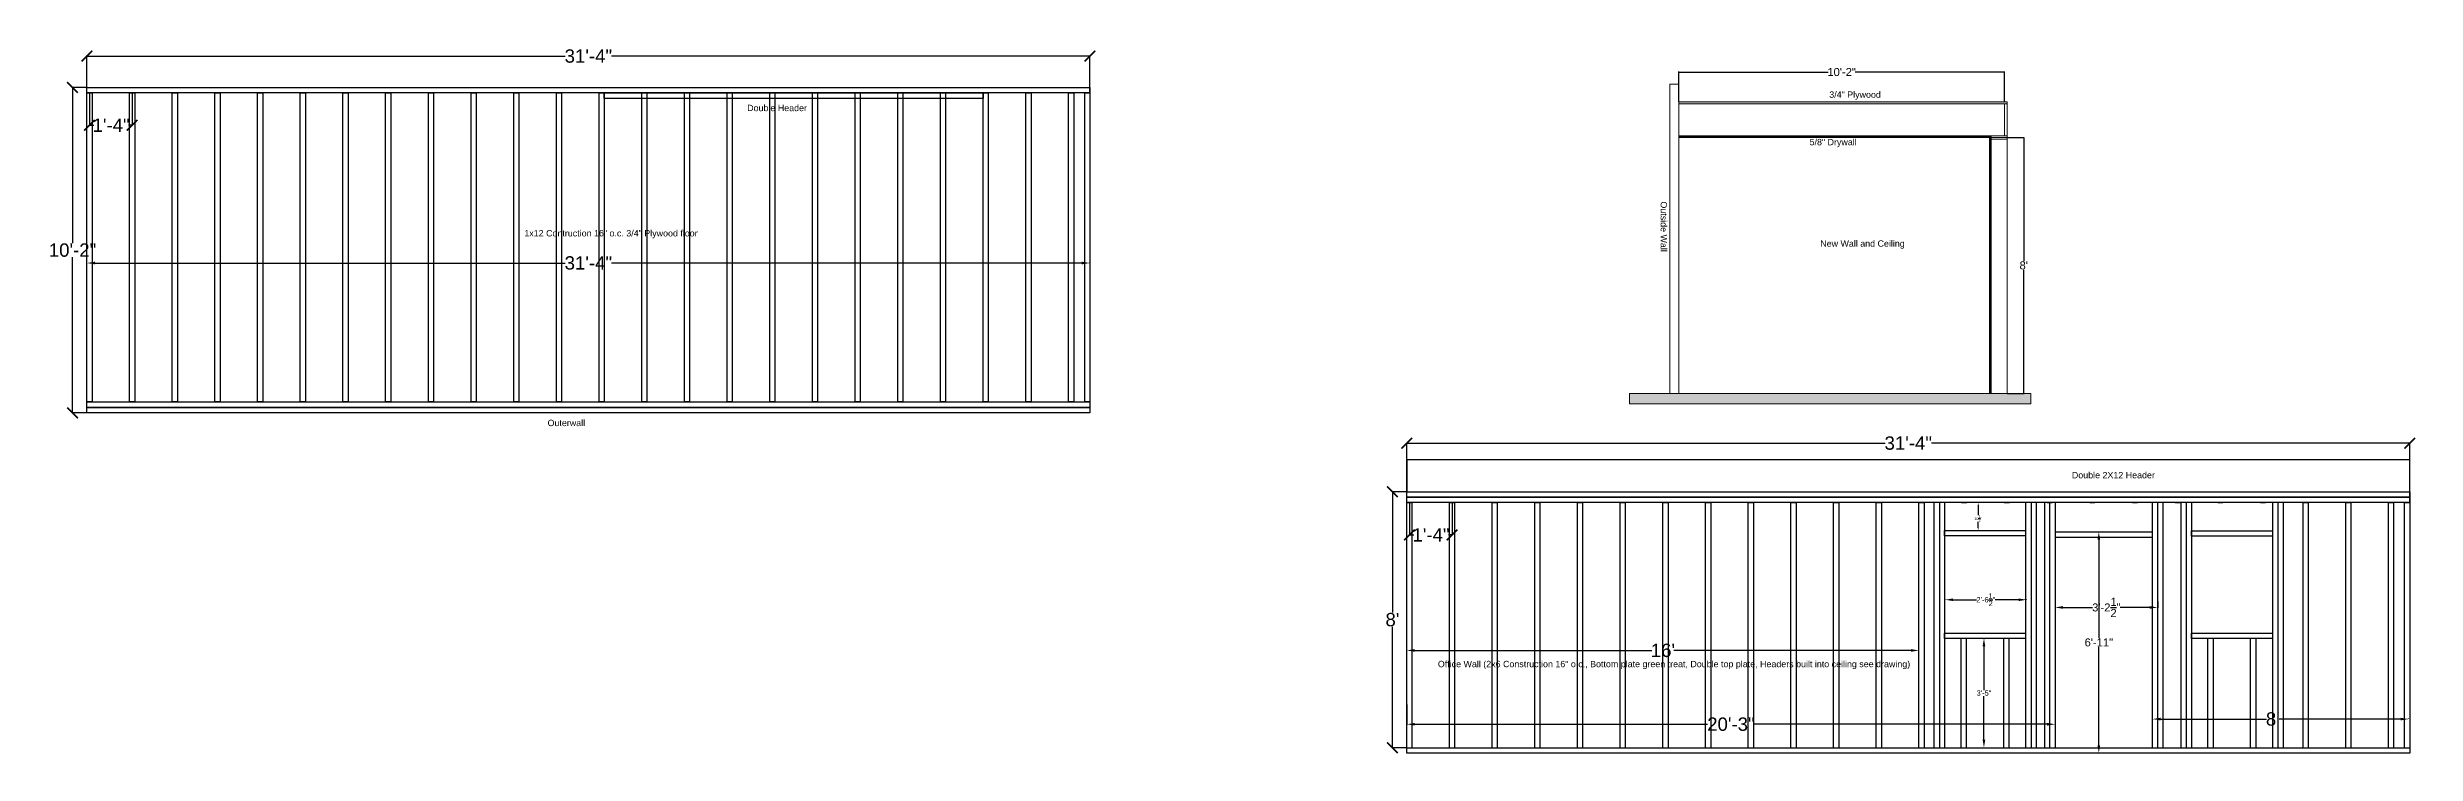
# Model space of a CAD drawing. Header units: inches. Extents: x -323 to 3091, y -1634 to 976.
# Drawn here: x 2204 to 3091, y -1590 to -1325 of the extents above; entities that cross this region are included whole.
import ezdxf

# ---------------------------------------------------------------- set-up
doc = ezdxf.new("R2010")
doc.units = ezdxf.units.IN
doc.header["$MEASUREMENT"] = 0
doc.layers.add('PDF_Geometry', color=7, linetype='Continuous', true_color=0x9999ff)
doc.layers.add('PDF_Text', color=7, linetype='Continuous')
doc.styles.add('PDF Arial', font='arial.ttf')
doc.styles.get("Standard").update_dxf_attribs({"font": 'arial.ttf'})
doc.dimstyles.new('Copy of Standard', dxfattribs={"dimtxt": 5, "dimasz": 3, "dimexe": 0.18, "dimexo": 0.0625, "dimgap": 0.09, "dimtad": 0, "dimtih": 1, "dimtoh": 1, "dimdec": 4, "dimzin": 0, "dimdsep": 46, "dimlunit": 4, "dimtxsty": 'Standard', "dimcen": 0.09, "dimadec": 0, "dimazin": 0, "dimtfac": 1, "dimtdec": 4, "dimtofl": 0, "dimtmove": 0, "dimatfit": 3, "dimfxl": 1, "dimtolj": 1, "dimtzin": 0, "dimarcsym": 0})
doc.dimstyles.get("Standard").update_dxf_attribs({"dimtxt": 5, "dimasz": 0.18, "dimexe": 0.18, "dimexo": 0.0625, "dimgap": 0.09, "dimtad": 0, "dimtih": 1, "dimtoh": 1, "dimdec": 4, "dimzin": 0, "dimdsep": 46, "dimlunit": 4, "dimtxsty": 'Standard', "dimcen": 0.09, "dimadec": 0, "dimazin": 0, "dimtfac": 1, "dimtdec": 4, "dimtofl": 0, "dimtmove": 0, "dimatfit": 3, "dimfxl": 1, "dimtolj": 1, "dimtzin": 0, "dimarcsym": 0})

# ---------------------------------------------------------------- blocks, each defined once
blk = doc.blocks.new('_ArchTick')
at = {"color": 0, "linetype": 'ByBlock', "const_width": 0.15}
blk.add_lwpolyline([(-0.5, -0.5), (0.5, 0.5)], dxfattribs=at)
blk = doc.blocks.new('*D142')
at = {"color": 0, "lineweight": -2, "transparency": 16777216}
for p, q in [((2218.45, -1340.16), (2212.94, -1340.16)), ((2213.12, -1340.16), (2213.12, -1398.51)), ((2213.12, -1462.14), (2213.12, -1403.8)), ((2218.45, -1462.14), (2212.94, -1462.14))]:
    blk.add_line(p, q, dxfattribs=at)
at = {"layer": 'Defpoints', "color": 0, "transparency": 16777216}
for p in [(2218.51, -1340.16), (2213.12, -1462.14), (2218.51, -1462.14)]:
    blk.add_point(p, dxfattribs=at)
at = {"color": 0, "lineweight": -2, "transparency": 16777216, "xscale": 4, "yscale": 4, "zscale": 4}
for p, rotation in [((2213.12, -1340.16), 90), ((2213.12, -1462.14), 270)]:
    blk.add_blockref('_ArchTick', p, dxfattribs=dict(at, rotation=rotation))
at = {"color": 1, "transparency": 16777216, "insert": (2213.12, -1401.15), "char_height": 5, "attachment_point": 5}
blk.add_mtext('\\A1;10\'-2"', dxfattribs=at)
blk = doc.blocks.new('*D143')
at = {"color": 0, "lineweight": -2, "transparency": 16777216}
for p, q in [((2219.47, -1342.27), (2219.47, -1354.48)), ((2235.47, -1342.27), (2235.47, -1354.48)), ((2219.47, -1354.3), (2221.09, -1354.3)), ((2235.47, -1354.3), (2234.09, -1354.3))]:
    blk.add_line(p, q, dxfattribs=at)
at = {"layer": 'Defpoints', "color": 0, "transparency": 16777216}
for p in [(2219.47, -1342.21), (2235.47, -1342.21), (2235.47, -1354.3)]:
    blk.add_point(p, dxfattribs=at)
at = {"color": 0, "lineweight": -2, "transparency": 16777216, "xscale": 4, "yscale": 4, "zscale": 4, "rotation": 180}
blk.add_blockref('_ArchTick', (2219.47, -1354.3), dxfattribs=at)
at = {"color": 0, "lineweight": -2, "transparency": 16777216, "xscale": 4, "yscale": 4, "zscale": 4}
blk.add_blockref('_ArchTick', (2235.47, -1354.3), dxfattribs=at)
at = {"color": 1, "transparency": 16777216, "insert": (2227.59, -1354.3), "char_height": 5, "attachment_point": 5}
blk.add_mtext('\\A1;1\'-4"', dxfattribs=at)
blk = doc.blocks.new('*U109')
for p, q in [((-0.96, 57.93), (0.96, 57.93)), ((-0.96, -57.93), (-0.96, 57.93)), ((0.96, 57.93), (0.96, -57.93)), ((0.96, -57.93), (-0.96, -57.93))]:
    blk.add_line(p, q)
blk = doc.blocks.new('*U110')
at = {"color": 0, "linetype": 'ByBlock', "lineweight": -2, "transparency": 16777216}
for p in [(0, 0), (16, 0), (32, 0), (48, 0), (64, 0), (80, 0), (96, 0), (112, 0), (128, 0), (144, 0), (160, 0), (176, 0), (192, 0), (208, 0), (224, 0), (240, 0), (256, 0), (272, 0), (288, 0), (304, 0), (320, 0), (336, 0)]:
    blk.add_blockref('*U109', p, dxfattribs=at)
blk = doc.blocks.new('*D111')
at = {"color": 0, "lineweight": -2, "transparency": 16777216}
for p, q in [((2218.51, -1342.14), (2218.51, -1328.23)), ((2218.51, -1328.41), (2397.82, -1328.41)), ((2594.48, -1328.41), (2415.17, -1328.41)), ((2594.48, -1342.14), (2594.48, -1328.23))]:
    blk.add_line(p, q, dxfattribs=at)
at = {"layer": 'Defpoints', "color": 0, "transparency": 16777216}
for p in [(2594.48, -1328.41), (2218.51, -1342.21), (2594.48, -1342.21)]:
    blk.add_point(p, dxfattribs=at)
at = {"color": 0, "lineweight": -2, "transparency": 16777216, "xscale": 4, "yscale": 4, "zscale": 4, "rotation": 180}
blk.add_blockref('_ArchTick', (2218.51, -1328.41), dxfattribs=at)
at = {"color": 0, "lineweight": -2, "transparency": 16777216, "xscale": 4, "yscale": 4, "zscale": 4}
blk.add_blockref('_ArchTick', (2594.48, -1328.41), dxfattribs=at)
at = {"color": 1, "transparency": 16777216, "insert": (2406.5, -1328.41), "char_height": 5, "attachment_point": 5}
blk.add_mtext('\\A1;31\'-4"', dxfattribs=at)
blk = doc.blocks.new('*D131')
at = {"color": 0, "lineweight": -2, "transparency": 16777216}
for p, q in [((2815.31, -1345.44), (2815.31, -1334.22)), ((2815.49, -1334.4), (2871.21, -1334.4)), ((2937.13, -1334.4), (2881.41, -1334.4)), ((2937.31, -1345.44), (2937.31, -1334.22))]:
    blk.add_line(p, q, dxfattribs=at)
at = {"color": 0, "transparency": 16777216}
for points in [[(2815.49, -1334.37), (2815.49, -1334.43), (2815.31, -1334.4)], [(2937.13, -1334.37), (2937.13, -1334.43), (2937.31, -1334.4)]]:
    blk.add_solid(points, dxfattribs=at)
at = {"layer": 'Defpoints', "color": 0, "transparency": 16777216}
for p in [(2937.31, -1334.4), (2815.31, -1345.51), (2937.31, -1345.51)]:
    blk.add_point(p, dxfattribs=at)
at = {"color": 0, "lineweight": 0, "transparency": 16777216, "insert": (2876.31, -1334.4), "char_height": 3, "attachment_point": 5}
blk.add_mtext('\\A1;10\'-2"', dxfattribs=at)
blk = doc.blocks.new('*D112')
at = {"color": 0, "lineweight": -2, "transparency": 16777216}
for p, q in [((2938.31, -1358.88), (2944.74, -1358.88)), ((2944.56, -1359.06), (2944.56, -1405.26)), ((2944.56, -1454.7), (2944.56, -1408.5)), ((2938.31, -1454.88), (2944.74, -1454.88))]:
    blk.add_line(p, q, dxfattribs=at)
at = {"color": 0, "transparency": 16777216}
for points in [[(2944.53, -1359.06), (2944.59, -1359.06), (2944.56, -1358.88)], [(2944.53, -1454.7), (2944.59, -1454.7), (2944.56, -1454.88)]]:
    blk.add_solid(points, dxfattribs=at)
at = {"layer": 'Defpoints', "color": 0, "transparency": 16777216}
for p in [(2938.24, -1358.88), (2938.24, -1454.88), (2944.56, -1454.88)]:
    blk.add_point(p, dxfattribs=at)
at = {"color": 0, "lineweight": 0, "transparency": 16777216, "insert": (2944.56, -1406.88), "char_height": 3, "attachment_point": 5}
blk.add_mtext("\\A1;8'", dxfattribs=at)
blk = doc.blocks.new('*D113')
at = {"color": 0, "lineweight": -2, "transparency": 16777216}
for p, q in [((2713.23, -1491.69), (2707.73, -1491.69)), ((2707.91, -1491.69), (2707.91, -1537.04)), ((2707.91, -1587.67), (2707.91, -1542.32)), ((2713.23, -1587.67), (2707.73, -1587.67))]:
    blk.add_line(p, q, dxfattribs=at)
at = {"layer": 'Defpoints', "color": 0, "transparency": 16777216}
for p in [(2713.3, -1491.69), (2707.91, -1587.67), (2713.3, -1587.67)]:
    blk.add_point(p, dxfattribs=at)
at = {"color": 0, "lineweight": -2, "transparency": 16777216, "xscale": 4, "yscale": 4, "zscale": 4}
for p, rotation in [((2707.91, -1491.69), 90), ((2707.91, -1587.67), 270)]:
    blk.add_blockref('_ArchTick', p, dxfattribs=dict(at, rotation=rotation))
at = {"color": 1, "transparency": 16777216, "insert": (2707.91, -1539.68), "char_height": 5, "attachment_point": 5}
blk.add_mtext("\\A1;8'", dxfattribs=at)
blk = doc.blocks.new('*D132')
at = {"color": 0, "lineweight": -2, "transparency": 16777216}
for p, q in [((2714.26, -1495.84), (2714.26, -1508.05)), ((2730.26, -1495.84), (2730.26, -1508.05)), ((2714.26, -1507.87), (2715.88, -1507.87)), ((2730.26, -1507.87), (2728.88, -1507.87))]:
    blk.add_line(p, q, dxfattribs=at)
at = {"layer": 'Defpoints', "color": 0, "transparency": 16777216}
for p in [(2714.26, -1495.78), (2730.26, -1495.78), (2730.26, -1507.87)]:
    blk.add_point(p, dxfattribs=at)
at = {"color": 0, "lineweight": -2, "transparency": 16777216, "xscale": 4, "yscale": 4, "zscale": 4, "rotation": 180}
blk.add_blockref('_ArchTick', (2714.26, -1507.87), dxfattribs=at)
at = {"color": 0, "lineweight": -2, "transparency": 16777216, "xscale": 4, "yscale": 4, "zscale": 4}
blk.add_blockref('_ArchTick', (2730.26, -1507.87), dxfattribs=at)
at = {"color": 1, "transparency": 16777216, "insert": (2722.38, -1507.87), "char_height": 5, "attachment_point": 5}
blk.add_mtext('\\A1;1\'-4"', dxfattribs=at)
blk = doc.blocks.new('*D114')
at = {"color": 0, "lineweight": -2, "transparency": 16777216}
for p, q in [((2713.3, -1495.71), (2713.3, -1473.32)), ((2713.3, -1473.5), (2892.61, -1473.5)), ((3089.27, -1473.5), (2909.96, -1473.5)), ((3089.27, -1495.71), (3089.27, -1473.32))]:
    blk.add_line(p, q, dxfattribs=at)
at = {"layer": 'Defpoints', "color": 0, "transparency": 16777216}
for p in [(3089.27, -1473.5), (2713.3, -1495.78), (3089.27, -1495.78)]:
    blk.add_point(p, dxfattribs=at)
at = {"color": 0, "lineweight": -2, "transparency": 16777216, "xscale": 4, "yscale": 4, "zscale": 4, "rotation": 180}
blk.add_blockref('_ArchTick', (2713.3, -1473.5), dxfattribs=at)
at = {"color": 0, "lineweight": -2, "transparency": 16777216, "xscale": 4, "yscale": 4, "zscale": 4}
blk.add_blockref('_ArchTick', (3089.27, -1473.5), dxfattribs=at)
at = {"color": 1, "transparency": 16777216, "insert": (2901.28, -1473.5), "char_height": 5, "attachment_point": 5}
blk.add_mtext('\\A1;31\'-4"', dxfattribs=at)
blk = doc.blocks.new('*D115')
at = {"color": 0, "lineweight": -2, "transparency": 16777216}
for p, q in [((2713.3, -1562.88), (2713.3, -1551.02)), ((2716.3, -1551.2), (2805.2, -1551.2)), ((2902.3, -1551.2), (2813.39, -1551.2)), ((2905.3, -1561.62), (2905.3, -1551.02))]:
    blk.add_line(p, q, dxfattribs=at)
at = {"color": 0, "transparency": 16777216}
for points in [[(2716.3, -1550.7), (2716.3, -1551.7), (2713.3, -1551.2)], [(2902.3, -1550.7), (2902.3, -1551.7), (2905.3, -1551.2)]]:
    blk.add_solid(points, dxfattribs=at)
at = {"layer": 'Defpoints', "color": 0, "transparency": 16777216}
for p in [(2905.3, -1551.2), (2905.3, -1561.68), (2713.3, -1562.94)]:
    blk.add_point(p, dxfattribs=at)
at = {"color": 1, "transparency": 16777216, "insert": (2809.3, -1551.2), "char_height": 5, "attachment_point": 5}
blk.add_mtext("\\A1;16'", dxfattribs=at)
blk = doc.blocks.new('*D116')
at = {"color": 0, "lineweight": -2, "transparency": 16777216}
for p, q in [((2929.66, -1549.67), (2929.66, -1566.06)), ((2929.73, -1546.67), (2929.84, -1546.67)), ((2929.66, -1584.67), (2929.66, -1568.28)), ((2929.73, -1587.67), (2929.84, -1587.67))]:
    blk.add_line(p, q, dxfattribs=at)
at = {"color": 0, "transparency": 16777216}
for points in [[(2929.16, -1549.67), (2930.16, -1549.67), (2929.66, -1546.67)], [(2929.16, -1584.67), (2930.16, -1584.67), (2929.66, -1587.67)]]:
    blk.add_solid(points, dxfattribs=at)
at = {"layer": 'Defpoints', "color": 0, "transparency": 16777216}
for p in [(2929.66, -1546.67), (2929.66, -1546.67), (2929.66, -1587.67)]:
    blk.add_point(p, dxfattribs=at)
at = {"color": 1, "transparency": 16777216, "insert": (2929.66, -1567.17), "char_height": 2, "attachment_point": 5}
blk.add_mtext('\\A1;3\'-5"', dxfattribs=at)
blk = doc.blocks.new('*D117')
at = {"color": 0, "lineweight": -2, "transparency": 16777216}
for p, q in [((2915.11, -1532.14), (2915.11, -1532.02)), ((2918.11, -1532.2), (2926.88, -1532.2)), ((2942.63, -1532.2), (2933.87, -1532.2)), ((2945.63, -1532.14), (2945.63, -1532.02))]:
    blk.add_line(p, q, dxfattribs=at)
at = {"color": 0, "transparency": 16777216}
for points in [[(2918.11, -1531.7), (2918.11, -1532.7), (2915.11, -1532.2)], [(2942.63, -1531.7), (2942.63, -1532.7), (2945.63, -1532.2)]]:
    blk.add_solid(points, dxfattribs=at)
at = {"layer": 'Defpoints', "color": 0, "transparency": 16777216}
for p in [(2915.11, -1532.2), (2945.63, -1532.2), (2945.63, -1532.2)]:
    blk.add_point(p, dxfattribs=at)
at = {"color": 1, "transparency": 16777216, "insert": (2930.37, -1532.2), "char_height": 2, "attachment_point": 5}
blk.add_mtext('\\A1;2\'-6{\\H1x;\\S1/2;}"', dxfattribs=at)
blk = doc.blocks.new('*D122')
at = {"color": 0, "lineweight": -2, "transparency": 16777216}
for p, q in [((2927.44, -1495.78), (2927.32, -1495.78)), ((2927.5, -1496.78), (2927.5, -1500.5)), ((2927.44, -1506.28), (2927.32, -1506.28)), ((2927.5, -1505.28), (2927.5, -1503.04))]:
    blk.add_line(p, q, dxfattribs=at)
at = {"color": 0, "transparency": 16777216}
for points in [[(2927.33, -1496.78), (2927.67, -1496.78), (2927.5, -1495.78)], [(2927.33, -1505.28), (2927.67, -1505.28), (2927.5, -1506.28)]]:
    blk.add_solid(points, dxfattribs=at)
at = {"layer": 'Defpoints', "color": 0, "transparency": 16777216}
for p in [(2927.5, -1495.78), (2927.5, -1506.28), (2927.5, -1506.28)]:
    blk.add_point(p, dxfattribs=at)
at = {"color": 1, "transparency": 16777216, "insert": (2927.5, -1501.77), "char_height": 1, "attachment_point": 5}
blk.add_mtext('\\A1;10{\\H1x;\\S1/2;}"', dxfattribs=at)
blk = doc.blocks.new('*D123')
at = {"color": 0, "lineweight": -2, "transparency": 16777216}
for p, q in [((2713.3, -1571.51), (2713.3, -1579.05)), ((2716.3, -1578.87), (2826.08, -1578.87)), ((2953.3, -1578.87), (2843.52, -1578.87)), ((2956.3, -1571.51), (2956.3, -1579.05))]:
    blk.add_line(p, q, dxfattribs=at)
at = {"color": 0, "transparency": 16777216}
for points in [[(2716.3, -1578.37), (2716.3, -1579.37), (2713.3, -1578.87)], [(2953.3, -1578.37), (2953.3, -1579.37), (2956.3, -1578.87)]]:
    blk.add_solid(points, dxfattribs=at)
at = {"layer": 'Defpoints', "color": 0, "transparency": 16777216}
for p in [(2713.3, -1571.45), (2956.3, -1571.45), (2956.3, -1578.87)]:
    blk.add_point(p, dxfattribs=at)
at = {"color": 1, "transparency": 16777216, "insert": (2834.8, -1578.87), "char_height": 5, "attachment_point": 5}
blk.add_mtext('\\A1;20\'-3"', dxfattribs=at)
blk = doc.blocks.new('*D124')
at = {"color": 0, "lineweight": -2, "transparency": 16777216}
for p, q in [((2992.87, -1576.87), (2992.87, -1576.75)), ((2995.87, -1576.93), (3035.56, -1576.93)), ((3085.85, -1576.93), (3040.34, -1576.93)), ((3088.85, -1576.87), (3088.85, -1576.75))]:
    blk.add_line(p, q, dxfattribs=at)
at = {"color": 0, "transparency": 16777216}
for points in [[(2995.87, -1576.43), (2995.87, -1577.43), (2992.87, -1576.93)], [(3085.85, -1576.43), (3085.85, -1577.43), (3088.85, -1576.93)]]:
    blk.add_solid(points, dxfattribs=at)
at = {"layer": 'Defpoints', "color": 0, "transparency": 16777216}
for p in [(2992.87, -1576.93), (3088.85, -1576.93), (3088.85, -1576.93)]:
    blk.add_point(p, dxfattribs=at)
at = {"color": 1, "transparency": 16777216, "insert": (3037.95, -1576.93), "char_height": 5, "attachment_point": 5}
blk.add_mtext("\\A1;8'", dxfattribs=at)
blk = doc.blocks.new('*D125')
at = {"color": 0, "lineweight": -2, "transparency": 16777216}
for p, q in [((2956.3, -1532.86), (2956.3, -1535.26)), ((2959.3, -1535.08), (2970.38, -1535.08)), ((2991.8, -1535.08), (2980.72, -1535.08)), ((2994.8, -1532.86), (2994.8, -1535.26))]:
    blk.add_line(p, q, dxfattribs=at)
at = {"color": 0, "transparency": 16777216}
for points in [[(2959.3, -1534.58), (2959.3, -1535.58), (2956.3, -1535.08)], [(2991.8, -1534.58), (2991.8, -1535.58), (2994.8, -1535.08)]]:
    blk.add_solid(points, dxfattribs=at)
at = {"layer": 'Defpoints', "color": 0, "transparency": 16777216}
for p in [(2956.3, -1532.79), (2994.8, -1532.79), (2994.8, -1535.08)]:
    blk.add_point(p, dxfattribs=at)
at = {"color": 1, "transparency": 16777216, "insert": (2975.55, -1535.08), "char_height": 3, "attachment_point": 5}
blk.add_mtext('\\A1;3\'-2{\\H1x;\\S1/2;}"', dxfattribs=at)
blk = doc.blocks.new('*D126')
at = {"color": 0, "lineweight": -2, "transparency": 16777216}
for p, q in [((2972.79, -1506.72), (2972.9, -1506.72)), ((2972.72, -1509.72), (2972.72, -1546.59)), ((2972.72, -1586.72), (2972.72, -1549.84)), ((2974.57, -1589.72), (2972.54, -1589.72))]:
    blk.add_line(p, q, dxfattribs=at)
at = {"color": 0, "transparency": 16777216}
for points in [[(2972.22, -1509.72), (2973.22, -1509.72), (2972.72, -1506.72)], [(2972.22, -1586.72), (2973.22, -1586.72), (2972.72, -1589.72)]]:
    blk.add_solid(points, dxfattribs=at)
at = {"layer": 'Defpoints', "color": 0, "transparency": 16777216}
for p in [(2972.72, -1506.72), (2972.72, -1589.72), (2974.63, -1589.72)]:
    blk.add_point(p, dxfattribs=at)
at = {"color": 1, "transparency": 16777216, "insert": (2972.72, -1548.22), "char_height": 3, "attachment_point": 5}
blk.add_mtext('\\A1;6\'-11"', dxfattribs=at)
blk = doc.blocks.new('*D127')
at = {"color": 0, "lineweight": -2, "transparency": 16777216}
for p, q in [((2218.51, -1405.91), (2218.51, -1405.79)), ((2221.51, -1405.97), (2397.82, -1405.97)), ((2591.48, -1405.97), (2415.17, -1405.97)), ((2594.48, -1405.91), (2594.48, -1405.79))]:
    blk.add_line(p, q, dxfattribs=at)
at = {"color": 0, "transparency": 16777216}
for points in [[(2221.51, -1405.47), (2221.51, -1406.47), (2218.51, -1405.97)], [(2591.48, -1405.47), (2591.48, -1406.47), (2594.48, -1405.97)]]:
    blk.add_solid(points, dxfattribs=at)
at = {"layer": 'Defpoints', "color": 0, "transparency": 16777216}
for p in [(2218.51, -1405.97), (2594.48, -1405.97), (2594.48, -1405.97)]:
    blk.add_point(p, dxfattribs=at)
at = {"color": 0, "transparency": 16777216, "insert": (2406.5, -1405.97), "char_height": 5, "attachment_point": 5}
blk.add_mtext('\\A1;31\'-4"', dxfattribs=at)

msp = doc.modelspace()

# ---------------------------------------------------------------- hatches: boundary and pattern name
at = {"lineweight": 0}
h = msp.add_hatch(dxfattribs=at)
h.set_pattern_fill('CROSS', color=256)
h.set_pattern_definition([(0, (35.51692, -1217.284), (0.25, 0.25), [0.125, -0.375]), (90, (35.57942, -1217.3465), (-0.25, 0.25), [0.125, -0.375])])
h.paths.add_polyline_path([(2938.31239, -1346.25578), (2938.31246, -1345.50578), (2815.31239, -1345.50578), (2815.31239, -1346.25578)])
h = msp.add_hatch(dxfattribs=at)
h.set_pattern_fill('ANSI31', color=256, scale=2, angle=90)
h.set_pattern_definition([(135, (35.51692, -1217.284), (-0.176776695, -0.176776695), [])])
h.paths.add_polyline_path([(2932.31239, -1358.88078), (2932.31239, -1358.25578), (2815.31239, -1358.25578), (2815.31239, -1358.88078)])
h = msp.add_hatch(dxfattribs=at)
h.set_pattern_fill('ANSI31', color=256, scale=2)
h.set_pattern_definition([(45, (35.51692, -1217.284), (-0.176776695, 0.176776695), [])])
h.paths.add_polyline_path([(2932.31237, -1358.88078), (2931.68739, -1358.88078), (2931.68739, -1454.88078), (2932.30981, -1454.88078)])
h = msp.add_hatch(dxfattribs=at)
h.set_pattern_fill('CROSS', color=256, scale=4)
h.set_pattern_definition([(0, (35.5169, -1217.284), (1, 1), [0.5, -1.5]), (90, (35.7669, -1217.534), (-1, 1), [0.5, -1.5])])
h.paths.add_polyline_path([(2796.72677, -1454.88078), (2796.72677, -1458.76081), (2947.20488, -1458.76081), (2947.20488, -1454.88078)])

# ---------------------------------------------------------------- linework, layer by layer
for p, q in [((2218.50886, -1342.20634), (2220.43237, -1342.20634)), ((2218.50886, -1458.057), (2218.50886, -1342.20634)), ((2220.43237, -1342.20634), (2220.43237, -1458.057)), ((2234.50886, -1342.20634), (2236.43237, -1342.20634)), ((2234.50886, -1458.057), (2234.50886, -1342.20634)), ((2236.43237, -1342.20634), (2236.43237, -1458.057)), ((2592.55868, -1342.20634), (2594.48219, -1342.20634)), ((2592.55868, -1458.057), (2592.55868, -1342.20634)), ((2594.48219, -1342.20634), (2594.48219, -1458.057)), ((2220.43237, -1458.057), (2218.50886, -1458.057)), ((2219.47061, -1458.057), (2593.52044, -1458.057)), ((2236.43237, -1458.057), (2234.50886, -1458.057)), ((2594.48219, -1458.057), (2592.55868, -1458.057)), ((2713.29704, -1495.77705), (2715.22055, -1495.77705)), ((2713.29704, -1589.71518), (2713.29704, -1495.77705)), ((2715.22055, -1495.77705), (2715.22055, -1587.67145)), ((2729.29704, -1495.77705), (2731.22055, -1495.77705)), ((2729.29704, -1587.67145), (2729.29704, -1495.77705)), ((2731.22055, -1495.77705), (2731.22055, -1587.67145)), ((2745.29704, -1495.77705), (2747.22055, -1495.77705)), ((2745.29704, -1587.67145), (2745.29704, -1495.77705)), ((2747.22055, -1495.77705), (2747.22055, -1587.67145)), ((2761.29704, -1495.77705), (2763.22055, -1495.77705)), ((2761.29704, -1587.67145), (2761.29704, -1495.77705)), ((2763.22055, -1495.77705), (2763.22055, -1587.67145)), ((2777.29704, -1495.77705), (2779.22055, -1495.77705)), ((2777.29704, -1587.67145), (2777.29704, -1495.77705)), ((2779.22055, -1495.77705), (2779.22055, -1587.67145)), ((2793.29704, -1495.77705), (2795.22055, -1495.77705)), ((2793.29704, -1587.67145), (2793.29704, -1495.77705)), ((2795.22055, -1495.77705), (2795.22055, -1587.67145)), ((2809.29704, -1495.77705), (2811.22055, -1495.77705)), ((2809.29704, -1587.67145), (2809.29704, -1495.77705)), ((2811.22055, -1495.77705), (2811.22055, -1587.67145)), ((2825.29704, -1495.77705), (2827.22055, -1495.77705)), ((2825.29704, -1587.67145), (2825.29704, -1495.77705)), ((2827.22055, -1495.77705), (2827.22055, -1587.67145)), ((2841.29704, -1495.77705), (2843.22055, -1495.77705)), ((2841.29704, -1587.67145), (2841.29704, -1495.77705)), ((2843.22055, -1495.77705), (2843.22055, -1587.67145)), ((2857.29704, -1495.77705), (2859.22055, -1495.77705)), ((2857.29704, -1587.67145), (2857.29704, -1495.77705)), ((2859.22055, -1495.77705), (2859.22055, -1587.67145)), ((2873.29704, -1495.77705), (2875.22055, -1495.77705)), ((2873.29704, -1587.67145), (2873.29704, -1495.77705)), ((2875.22055, -1495.77705), (2875.22055, -1587.67145)), ((2889.29704, -1495.77705), (2891.22055, -1495.77705)), ((2889.29704, -1587.67145), (2889.29704, -1495.77705)), ((2891.22055, -1495.77705), (2891.22055, -1587.67145)), ((2905.29704, -1495.77705), (2907.22055, -1495.77705)), ((2905.29704, -1587.67145), (2905.29704, -1495.77705)), ((2907.22055, -1495.77705), (2907.22055, -1587.67145)), ((2911.04789, -1587.67145), (2911.04789, -1495.77705)), ((2912.9714, -1495.77705), (2912.9714, -1587.67145)), ((2914.89492, -1495.77705), (2914.89492, -1587.67145)), ((2921.29704, -1495.77705), (2923.22055, -1495.77705)), ((2937.29704, -1495.77705), (2939.22055, -1495.77705)), ((2945.41841, -1587.813), (2945.41841, -1495.9186)), ((2947.34192, -1495.9186), (2947.34192, -1587.813)), ((2949.26544, -1495.9186), (2949.26544, -1587.813)), ((2952.45001, -1587.67145), (2952.45001, -1495.77705)), ((2953.29704, -1495.77705), (2955.22055, -1495.77705)), ((2954.37352, -1587.67145), (2954.37352, -1495.77705)), ((2956.29704, -1495.77705), (2956.29704, -1587.67145)), ((2969.29704, -1495.77705), (2971.22055, -1495.77705)), ((2985.29704, -1495.77705), (2987.22055, -1495.77705)), ((2992.87352, -1587.67145), (2992.87352, -1495.77705)), ((2994.79704, -1587.67145), (2994.79704, -1495.77705)), ((2996.72055, -1495.77705), (2996.72055, -1587.67145)), ((3001.29704, -1495.77705), (3003.22055, -1495.77705)), ((3003.57849, -1587.67145), (3003.57849, -1495.77705)), ((3005.50201, -1495.77705), (3005.50201, -1587.67145)), ((3007.42552, -1495.77705), (3007.42552, -1587.67145)), ((3017.29704, -1495.77705), (3019.22055, -1495.77705)), ((3033.29704, -1495.77705), (3035.22055, -1495.77705)), ((3037.94901, -1587.813), (3037.94901, -1495.9186)), ((3039.87252, -1495.9186), (3039.87252, -1587.813)), ((3041.79604, -1495.9186), (3041.79604, -1587.813)), ((3049.29704, -1495.77705), (3051.22055, -1495.77705)), ((3049.29704, -1587.67145), (3049.29704, -1495.77705)), ((3051.22055, -1495.77705), (3051.22055, -1587.67145)), ((3065.29704, -1495.77705), (3067.22055, -1495.77705)), ((3065.29704, -1587.67145), (3065.29704, -1495.77705)), ((3067.22055, -1495.77705), (3067.22055, -1587.67145)), ((3081.29704, -1495.77705), (3083.22055, -1495.77705)), ((3081.29704, -1587.67145), (3081.29704, -1495.77705)), ((3083.22055, -1495.77705), (3083.22055, -1587.67145)), ((3087.34686, -1495.77705), (3089.27038, -1495.77705)), ((3087.34686, -1587.67145), (3087.34686, -1495.77705)), ((3089.27038, -1495.77705), (3089.27038, -1589.71518)), ((2956.29704, -1506.71518), (2992.87352, -1506.71518)), ((2956.29704, -1508.70323), (2992.87352, -1508.70323)), ((2921.08137, -1587.813), (2921.08137, -1546.81265)), ((2923.00488, -1546.81269), (2923.00488, -1587.813)), ((2937.08137, -1587.813), (2937.08137, -1546.81299)), ((2939.00488, -1546.81303), (2939.00488, -1587.813)), ((3013.61197, -1587.813), (3013.61197, -1546.81265)), ((3015.53549, -1546.81269), (3015.53549, -1587.813)), ((3029.61197, -1587.813), (3029.61197, -1546.81299)), ((3031.53549, -1546.81303), (3031.53549, -1587.813))]:
    msp.add_line(p, q)
for points in [[(2218.50886, -1340.1626), (2594.48219, -1340.1626), (2594.48219, -1342.20634), (2218.50886, -1342.20634)], [(2412.43237, -1342.20634), (2554.50886, -1342.20634), (2554.50886, -1344.25007), (2412.43237, -1344.24709)], [(2218.50886, -1458.057), (2594.48219, -1458.057), (2594.48219, -1460.10074), (2218.50886, -1460.10074)], [(2218.50886, -1460.10074), (2594.48219, -1460.10074), (2594.48219, -1462.14447), (2218.50886, -1462.14447)], [(2713.29704, -1491.68958), (3089.27038, -1491.68958), (3089.27038, -1479.68958), (2713.29704, -1479.68958)], [(2713.29704, -1491.68958), (3089.27038, -1491.68958), (3089.27038, -1493.73331), (2713.29704, -1493.73331)], [(2713.29704, -1493.73331), (3089.27038, -1493.73331), (3089.27038, -1495.77705), (2713.29704, -1495.77705)], [(2713.29704, -1587.67145), (3089.27038, -1587.67145), (3089.27038, -1589.71518), (2713.29704, -1589.71518)]]:
    msp.add_lwpolyline(points, close=True)
for points in [[(2815.31239, -1346.25578), (2938.31239, -1346.25578), (2938.31246, -1345.50578), (2815.31239, -1345.50578)], [(2938.31239, -1358.25578), (2815.31239, -1358.25578), (2815.31239, -1346.25578), (2938.31239, -1346.25578)], [(2938.31239, -1358.25578), (2937.31239, -1358.25578), (2937.31239, -1346.25578), (2938.31239, -1346.25578)], [(2815.31239, -1358.25578), (2932.31239, -1358.25578), (2932.31239, -1358.88078), (2815.31239, -1358.88078)], [(2932.30981, -1454.88078), (2938.32057, -1454.88078), (2938.31239, -1358.25578), (2932.31239, -1358.25578)], [(2932.31239, -1358.25578), (2938.31239, -1358.25578), (2938.31239, -1358.88078), (2932.31239, -1358.88078)], [(2932.31239, -1358.88078), (2931.68739, -1358.88078), (2931.68739, -1454.88078), (2932.30981, -1454.88078)], [(2932.31239, -1358.88078), (2938.31239, -1358.88078), (2938.31239, -1359.50578), (2932.31239, -1359.50578)]]:
    msp.add_lwpolyline(points, close=True, dxfattribs=at)
for points in [[(2945.43094, -1508.2651), (2914.90745, -1508.2651), (2914.90745, -1506.27705), (2945.43094, -1506.27705)], [(3037.94901, -1508.40665), (3007.42552, -1508.40665), (3007.42552, -1506.4186), (3037.94901, -1506.4186)], [(2945.41841, -1546.75984), (2914.89492, -1546.75984), (2914.89492, -1544.77179), (2945.41841, -1544.77179)], [(3037.94901, -1546.75984), (3007.42552, -1546.75984), (3007.42552, -1544.77179), (3037.94901, -1544.77179)]]:
    msp.add_lwpolyline(points)
at = {"layer": 'PDF_Geometry', "color": 7, "lineweight": 0}
for points in [[(2811.84395, -1338.89715), (2815.31239, -1338.89715), (2815.31239, -1454.88078), (2811.84395, -1454.88078)], [(2796.72677, -1454.88078), (2947.20488, -1454.88078), (2947.20488, -1458.76081), (2796.72677, -1458.76081)]]:
    msp.add_lwpolyline(points, close=True, dxfattribs=at)

# ---------------------------------------------------------------- block references
msp.add_blockref('*U110', (2251.47061, -1400.13167))

# ---------------------------------------------------------------- texts
at = {"layer": 'PDF_Text', "attachment_point": 7, "style": 'PDF Arial'}
for s, insert, char_height in [('Double Header', (2466.03384, -1349.08036), 2.3853567), ('1x12 Contruction 16" o.c. 3/4" Plywood floor', (2382.50152, -1396.72408), 2.3853567), ('Outerwall', (2391.20403, -1467.14853), 2.385357), ('Double 2X12 Header', (2962.61508, -1486.717), 2.3853567), ('Office Wall (2x6 Construction 16" o.c., Bottom plate green treat, Double top plate, Headers built into ceiling see drawing)', (2724.94808, -1558.2039), 2.38440284)]:
    msp.add_mtext(s, dxfattribs=dict(at, insert=insert, char_height=char_height))
at = {"layer": 'PDF_Text', "lineweight": 0, "char_height": 2.3844028, "attachment_point": 7, "style": 'PDF Arial'}
for s, insert in [('3/4" Plywood', (2871.67745, -1344.76055)), ('5/8" Drywall', (2864.30258, -1362.55489)), ('New Wall and Ceiling', (2868.30453, -1400.58054))]:
    msp.add_mtext(s, dxfattribs=dict(at, insert=insert))
at = {"layer": 'PDF_Text', "lineweight": 0, "insert": (2808.41917, -1382.88939), "char_height": 2.3844028, "attachment_point": 7, "rotation": 270, "style": 'PDF Arial'}
msp.add_mtext('Outside Wall', dxfattribs=at)

# ---------------------------------------------------------------- dimensions: what is measured, and where the dimension line sits
at = {"color": 3}
for base, p1, p2, override, picture, middle in [((2594.48219, -1328.41404), (2218.50886, -1342.20634), (2594.48219, -1342.20634), {"dimasz": 4, "dimblk1": 'ArchTick', "dimblk2": 'ArchTick', "dimsah": 1, "dimclrt": 1}, '*D111', (2406.49552, -1328.41404)), ((2945.63408, -1532.20377), (2915.11059, -1532.20377), (2945.63408, -1532.20377), {"dimtxt": 2, "dimasz": 3, "dimclrt": 1}, '*D117', (2930.37233, -1532.20377)), ((2994.79704, -1535.08381), (2956.29704, -1532.79273), (2994.79704, -1532.79273), {"dimtxt": 3, "dimasz": 3, "dimclrt": 1}, '*D125', (2975.54704, -1535.08381)), ((2956.29704, -1578.86783), (2713.29704, -1571.45231), (2956.29704, -1571.45231), {"dimasz": 3, "dimclrt": 1}, '*D123', (2834.79704, -1578.86783))]:
    dim = msp.add_linear_dim(base=base, p1=p1, p2=p2, dimstyle='Standard', override=override, dxfattribs=at)
    dim.commit()
    dim.dimension.update_dxf_attribs({"geometry": picture, "text_midpoint": middle})
for base, p1, p2, override, picture, middle in [((2213.12104, -1462.14447), (2218.50886, -1340.1626), (2218.50886, -1462.14447), {"dimasz": 4, "dimblk1": 'ArchTick', "dimblk2": 'ArchTick', "dimsah": 1, "dimclrt": 1}, '*D142', (2213.12104, -1401.15354)), ((2707.90922, -1587.67145), (2713.29704, -1491.68958), (2713.29704, -1587.67145), {"dimasz": 4, "dimblk1": 'ArchTick', "dimblk2": 'ArchTick', "dimsah": 1, "dimclrt": 1}, '*D113', (2707.90922, -1539.68051)), ((2972.72347, -1589.71518), (2972.72347, -1506.71518), (2974.63198, -1589.71518), {"dimtxt": 3, "dimasz": 3, "dimclrt": 1}, '*D126', (2972.72347, -1548.21518)), ((2929.66338, -1546.67113), (2929.66338, -1587.67145), (2929.66338, -1546.67113), {"dimtxt": 2, "dimasz": 3, "dimclrt": 1}, '*D116', (2929.66338, -1567.17129))]:
    dim = msp.add_linear_dim(base=base, p1=p1, p2=p2, angle=90, dimstyle='Standard', override=override, dxfattribs=at)
    dim.commit()
    dim.dimension.update_dxf_attribs({"geometry": picture, "text_midpoint": middle})
at = {"lineweight": 0}
dim = msp.add_linear_dim(base=(2937.31441, -1334.39717), p1=(2815.31239, -1345.50578), p2=(2937.31441, -1345.50578), dimstyle='Standard', override={"dimtxt": 3}, dxfattribs=at)
dim.commit()
dim.dimension.update_dxf_attribs({"geometry": '*D131', "text_midpoint": (2876.3134, -1334.39717)})
at = {"color": 3}
for base, p1, p2, override, picture, middle in [((2235.47061, -1354.29653), (2219.47061, -1342.20634), (2235.47061, -1342.20634), {"dimasz": 4, "dimblk1": 'ArchTick', "dimblk2": 'ArchTick', "dimsah": 1, "dimclrt": 1}, '*D143', (2227.59219, -1354.29653)), ((3089.27038, -1473.50381), (2713.29704, -1495.77705), (3089.27038, -1495.77705), {"dimasz": 4, "dimblk1": 'ArchTick', "dimblk2": 'ArchTick', "dimsah": 1, "dimclrt": 1}, '*D114', (2901.28371, -1473.50381)), ((2730.2588, -1507.86724), (2714.2588, -1495.77705), (2730.2588, -1495.77705), {"dimasz": 4, "dimblk1": 'ArchTick', "dimblk2": 'ArchTick', "dimsah": 1, "dimclrt": 1}, '*D132', (2722.38037, -1507.86724)), ((2905.29704, -1551.19523), (2713.29704, -1562.94038), (2905.29704, -1561.67803), {"dimasz": 3, "dimclrt": 1}, '*D115', (2809.29704, -1551.19523)), ((3088.84686, -1576.9281), (2992.87352, -1576.9281), (3088.84686, -1576.9281), {"dimasz": 3, "dimclrt": 1}, '*D124', (3037.94901, -1576.9281))]:
    dim = msp.add_linear_dim(base=base, p1=p1, p2=p2, dimstyle='Standard', override=override, dxfattribs=at)
    dim.commit()
    dim.dimension.update_dxf_attribs({"geometry": picture, "text_midpoint": middle, "dimtype": 160})
at = {"lineweight": 0}
dim = msp.add_linear_dim(base=(2944.55937, -1454.88078), p1=(2938.24463, -1358.88078), p2=(2938.24463, -1454.88078), angle=90, dimstyle='Standard', override={"dimtxt": 3}, dxfattribs=at)
dim.commit()
dim.dimension.update_dxf_attribs({"geometry": '*D112', "text_midpoint": (2944.55937, -1406.88078), "dimtype": 160})
at = {"color": 3}
dim = msp.add_linear_dim(base=(2594.48219, -1405.97365), p1=(2218.50886, -1405.97365), p2=(2594.48219, -1405.97365), dimstyle='Copy of Standard', dxfattribs=at)
dim.commit()
dim.dimension.update_dxf_attribs({"geometry": '*D127', "text_midpoint": (2406.49552, -1405.97365)})
dim = msp.add_linear_dim(base=(2927.49871, -1506.27705), p1=(2927.49871, -1495.77705), p2=(2927.49871, -1506.27705), angle=90, dimstyle='Standard', override={"dimtxt": 1, "dimasz": 1, "dimclrt": 1}, dxfattribs=at)
dim.commit()
dim.dimension.update_dxf_attribs({"geometry": '*D122', "text_midpoint": (2927.49871, -1501.77115), "dimtype": 160})

doc.saveas('drawing.dxf')
